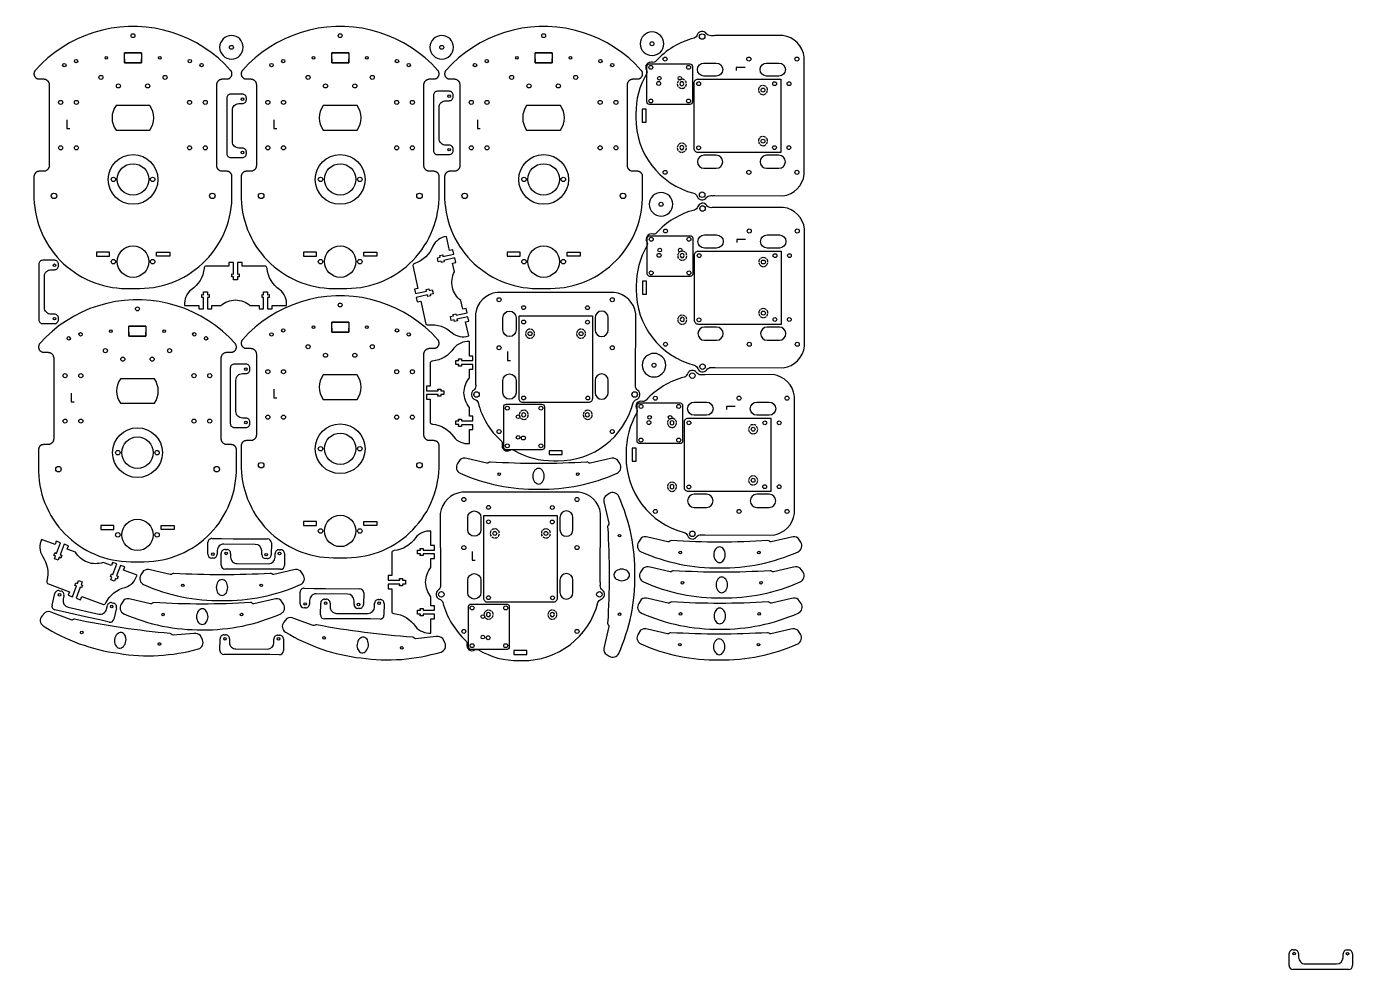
# Model space of a CAD drawing. Extents: x 669 to 1682, y -476 to 244.
import ezdxf

# ---------------------------------------------------------------- set-up
doc = ezdxf.new("R2010")
doc.units = 0
doc.layers.get('0').update_dxf_attribs({"linetype": 'CONTINUOUS'})
doc.layers.add('20', color=178, linetype='CONTINUOUS')

# ---------------------------------------------------------------- blocks, each defined once
blk = doc.blocks.new('TOP_PLATE')
at = {"color": 1, "linetype": 'BYBLOCK'}
for p, q in [((-59.5, 461.5), (-59.5, 459.2)), ((-52.8, 461.5), (-59.5, 461.5))]:
    blk.add_line(p, q, dxfattribs=at)
at = {"color": 5, "linetype": 'CONTINUOUS'}
blk.add_lwpolyline([(-82.4, 361.9, -0.260669), (-78.9, 363.6, 0.010286), (-76, 363.6), (-23.9, 363.4, 0.344306), (-7.6, 379.9), (-7.6, 424.7), (-7.6, 469.4, 0.344306), (-23.9, 485.9), (-76, 485.8, 0.012471), (-78.9, 485.7, -0.260669), (-82.4, 487.5, 0.591791), (-89.3, 486.5, -0.236388), (-91.8, 483.9, 0.147538), (-121, 466.3, -0.282034), (-123.7, 465.5, 0.685138), (-128.1, 459.5, -0.282034), (-128.1, 456.6, 0.136777), (-136.2, 426), (-136.2, 423.3, 0.345909), (-91.9, 365.4, -0.237482), (-89.3, 362.9, 0.591791)], format="xyb", close=True, dxfattribs=at)
at = {"color": 18, "linetype": 'BYBLOCK'}
blk.add_lwpolyline([(-125.8, 464.3), (-95, 464.3, -0.414214), (-93, 462.3), (-93, 435.2, -0.414214), (-95, 433.2), (-125.8, 433.2, -0.414214), (-127.8, 435.2), (-127.8, 462.3, -0.414214)], format="xyb", close=True, dxfattribs=at)
at = {"color": 1}
for points in [[(-76.8, 454.9), (-84.2, 454.9, -1), (-84.2, 464.9), (-76.8, 464.9), (-74.8, 464.9, -1), (-74.8, 454.9)], [(-28.9, 454.9), (-36.3, 454.9, -1), (-36.3, 464.9), (-28.9, 464.9), (-26.9, 464.9, -1), (-26.9, 454.9)], [(-76.8, 394.5), (-84.2, 394.5, 1), (-84.2, 384.5), (-76.8, 384.5), (-74.8, 384.5, 1), (-74.8, 394.5)], [(-28.9, 394.5), (-36.3, 394.5, 1), (-36.3, 384.5), (-28.9, 384.5), (-26.9, 384.5, 1), (-26.9, 394.5)]]:
    blk.add_lwpolyline(points, format="xyb", close=True, dxfattribs=at)
at = {"color": 7, "linetype": 'CONTINUOUS'}
blk.add_lwpolyline([(-88.8, 452.6), (-25.5, 452.6), (-25.5, 396.6), (-88.7, 396.6, -0.414214), (-91.7, 399.6), (-91.7, 449.6, -0.414214)], format="xyb", close=True, dxfattribs=at)
at = {"color": 1, "linetype": 'CONTINUOUS'}
blk.add_lwpolyline([(-128.5, 429.7), (-131.5, 429.7), (-131.5, 419.7), (-128.5, 419.7)], close=True, dxfattribs=at)
at = {"color": 1, "linetype": 'BYBLOCK'}
for centre, radius in [((-85.6, 485.1, 0), 2.1), ((-113.9, 467.9, 0), 1.5), ((-49.9, 467.9, 0), 1.55), ((-13.2, 467.9, 0), 1.55), ((-113.9, 381.4, 0), 1.5), ((-49.9, 381.4, 0), 1.55), ((-13.2, 381.4, 0), 1.55), ((-85.6, 364.3, 0), 2.1)]:
    blk.add_circle(centre, radius, dxfattribs=at)
at = {"color": 1, "linetype": 'CONTINUOUS'}
for centre, radius in [((-124.8, 461.6, 0), 1.5), ((-96, 461.6, 0), 1.5), ((-118.8, 449.3, 0), 1.5), ((-118.3, 453.3, 0), 1.4), ((-102.6, 453.3, 0), 1.4), ((-88.2, 449.1, 0), 1.45), ((-30.2, 449.1, 0), 1.45), ((-19.2, 449.1, 0), 1.45), ((-124.8, 435.9, 0), 1.5), ((-96, 435.9, 0), 1.5), ((-39.1, 444.2, 0), 1.5), ((-39.1, 405.2, 0), 1.5), ((-88.3, 400.1, 0), 1.45), ((-30.3, 400.3, 0), 1.45), ((-19.3, 400.3, 0), 1.45)]:
    blk.add_circle(centre, radius, dxfattribs=at)
at = {"color": 18, "linetype": 'BYBLOCK'}
for centre, start, end in [((-101.1, 449, 0), 136.0036, 175.5951), ((-101.1, 449, 0), 183.8451, 217.7538), ((-101.1, 449, 0), 226.0159, 264.1701), ((-101.1, 449, 0), 95.8299, 127.7414), ((-101.1, 449, 0), 52.2462, 87.5763), ((-101.1, 449, 0), 272.4237, 313.9964), ((-101.1, 449, 0), 4.4049, 43.9841), ((-101.1, 449, 0), 322.2586, 356.1549), ((-39.1, 444.2, 0), 136.0036, 175.5951), ((-39.1, 444.2, 0), 95.8299, 127.7414), ((-39.1, 444.2, 0), 52.2462, 87.5763), ((-39.1, 444.2, 0), 4.4049, 43.9841), ((-39.1, 444.2, 0), 183.8451, 217.7538), ((-39.1, 444.2, 0), 226.0159, 264.1701), ((-39.1, 444.2, 0), 272.4237, 313.9964), ((-39.1, 444.2, 0), 322.2586, 356.1549), ((-39.1, 405.2, 0), 136.0036, 175.5951), ((-39.1, 405.2, 0), 95.8299, 127.7414), ((-39.1, 405.2, 0), 52.2462, 87.5763), ((-39.1, 405.2, 0), 4.4049, 43.9841), ((-101.1, 400.2, 0), 136.0036, 175.5951), ((-101.1, 400.2, 0), 183.8451, 217.7538), ((-101.1, 400.2, 0), 226.0159, 264.1701), ((-101.1, 400.2, 0), 95.8299, 127.7414), ((-101.1, 400.2, 0), 52.2462, 87.5763), ((-101.1, 400.2, 0), 272.4237, 313.9964), ((-101.1, 400.2, 0), 4.4049, 43.9841), ((-101.1, 400.2, 0), 322.2586, 356.1549), ((-39.1, 405.2, 0), 183.8451, 217.7538), ((-39.1, 405.2, 0), 226.0159, 264.1701), ((-39.1, 405.2, 0), 272.4237, 313.9964), ((-39.1, 405.2, 0), 322.2586, 356.1549)]:
    blk.add_arc(centre, 3.48, start, end, dxfattribs=at)
at = {"color": 1, "linetype": 'CONTINUOUS'}
for centre, start, end in [((-101.1, 449.2, 0), 355.5582, 184.3823), ((-101.1, 449, 0), 175.5582, 4.3823), ((-101.1, 400.5, 0), 354.8769, 185.1741), ((-101.1, 400.2, 0), 174.8769, 5.1741)]:
    blk.add_arc(centre, 1.5, start, end, dxfattribs=at)
blk = doc.blocks.new('SPACER_NEW')
at = {"color": 5, "linetype": 'BYBLOCK'}
blk.add_lwpolyline([(-652.8, 933.9, 0.414214), (-649.8, 936.9), (-649.8, 945.9, 0.414214), (-652.8, 948.9), (-654, 948.9, 0.414214), (-657, 945.9), (-657, 943.2, -0.414214), (-662, 938.2), (-686, 938.2, -0.414214), (-691, 943.2), (-691, 945.9, 0.414214), (-694, 948.9), (-695.2, 948.9, 0.414214), (-698.2, 945.9), (-698.2, 936.9, 0.414214), (-695.2, 933.9), (-687.8, 933.9), (-679, 933.9)], format="xyb", close=True, dxfattribs=at)
at = {"layer": '20', "color": 1}
for centre in [(-694.4, 945.9), (-653.6, 945.9)]:
    blk.add_circle(centre, 1, dxfattribs=at)
blk = doc.blocks.new('BOTTOM_PLATE')
at = {"color": 5, "linetype": 'BYBLOCK'}
blk.add_lwpolyline([(-138.4, 393.4), (-138.4, 410), (-138.4, 438.5), (-138.4, 455.1), (-138.4, 455.4), (-138.4, 455.7), (-138.3, 456), (-138.2, 456.3), (-138.2, 456.6), (-138, 456.8), (-137.9, 457.1), (-137.8, 457.4), (-137.6, 457.6), (-137.4, 457.9), (-137.2, 458.1), (-137, 458.3), (-136.8, 458.5), (-136.5, 458.7), (-136.3, 458.8), (-136, 459), (-135.8, 459.1), (-135.5, 459.2), (-135.2, 459.3), (-134.9, 459.4), (-134.6, 459.4), (-134.3, 459.5), (-134, 459.5), (-130.8, 459.5), (-130.5, 459.5), (-130.2, 459.5), (-130, 459.6), (-129.7, 459.6), (-129.5, 459.7), (-129.2, 459.8), (-129, 459.9), (-128.8, 460), (-128.5, 460.2), (-128.3, 460.3), (-128.1, 460.5), (-127.9, 460.7), (-127.8, 460.9), (-127.6, 461.1), (-127.4, 461.3), (-127.3, 461.5), (-127.2, 461.7), (-127.1, 462), (-127, 462.2), (-126.9, 462.5), (-126.8, 462.7), (-126.8, 463), (-126.8, 463.2), (-126.8, 463.5), (-126.8, 463.8), (-126.8, 464), (-126.9, 464.3), (-126.9, 464.5), (-127, 464.8), (-127.1, 465), (-127.2, 465.3), (-127.3, 465.5), (-127.5, 465.7), (-127.6, 465.9), (-127.8, 466.1), (-132.4, 471), (-137.4, 475.6), (-142.7, 479.8), (-148.2, 483.6), (-154, 487.1), (-160, 490.1), (-166.2, 492.8), (-172.6, 495), (-179, 496.8), (-185.7, 498.2), (-192.3, 499.1), (-199.1, 499.5), (-205.8, 499.5), (-212.5, 499.1), (-219.2, 498.2), (-225.8, 496.8), (-232.3, 495), (-238.7, 492.8), (-244.8, 490.1), (-250.9, 487.1), (-256.6, 483.6), (-262.2, 479.8), (-267.4, 475.6), (-272.4, 471), (-277.1, 466.1), (-277.2, 465.9), (-277.4, 465.7), (-277.5, 465.5), (-277.6, 465.3), (-277.8, 465), (-277.9, 464.8), (-277.9, 464.5), (-278, 464.3), (-278, 464), (-278.1, 463.8), (-278.1, 463.5), (-278.1, 463.2), (-278, 463), (-278, 462.7), (-277.9, 462.5), (-277.9, 462.2), (-277.8, 462), (-277.7, 461.7), (-277.5, 461.5), (-277.4, 461.3), (-277.3, 461.1), (-277.1, 460.9), (-276.9, 460.7), (-276.7, 460.5), (-276.5, 460.3), (-276.3, 460.2), (-276.1, 460), (-275.8, 459.9), (-275.6, 459.8), (-275.4, 459.7), (-275.1, 459.6), (-274.9, 459.6), (-274.6, 459.5), (-274.3, 459.5), (-274.1, 459.5), (-270.8, 459.5), (-270.5, 459.5), (-270.3, 459.4), (-270, 459.4), (-269.7, 459.3), (-269.4, 459.3), (-269.1, 459.1), (-268.9, 459), (-268.6, 458.9), (-268.4, 458.7), (-268.2, 458.6), (-267.9, 458.4), (-267.7, 458.2), (-267.5, 458), (-267.3, 457.8), (-267.2, 457.5), (-267, 457.3), (-266.9, 457), (-266.8, 456.8), (-266.7, 456.5), (-266.6, 456.2), (-266.5, 455.9), (-266.5, 455.7), (-266.4, 455.4), (-266.4, 455.1), (-266.4, 438.5), (-266.4, 410), (-266.4, 393.4), (-266.4, 393.1), (-266.5, 392.8), (-266.5, 392.5), (-266.6, 392.2), (-266.7, 391.9), (-266.8, 391.6), (-266.9, 391.4), (-267.1, 391.1), (-267.2, 390.8), (-267.4, 390.6), (-267.6, 390.4), (-267.8, 390.2), (-268.1, 390), (-268.3, 389.8), (-268.5, 389.6), (-268.8, 389.5), (-269.1, 389.3), (-269.4, 389.2), (-269.6, 389.1), (-269.9, 389.1), (-270.2, 389), (-270.5, 389), (-270.8, 389), (-274.1, 389), (-274.3, 389), (-274.6, 388.9), (-274.9, 388.9), (-275.2, 388.8), (-275.4, 388.8), (-275.7, 388.7), (-275.9, 388.5), (-276.2, 388.4), (-276.4, 388.3), (-276.6, 388.1), (-276.8, 387.9), (-277, 387.7), (-277.2, 387.5), (-277.3, 387.3), (-277.5, 387.1), (-277.6, 386.8), (-277.7, 386.6), (-277.8, 386.3), (-277.9, 386.1), (-278, 385.8), (-278, 385.5), (-278.1, 385.3), (-278.1, 371.8, 0.418085), (-207.6, 299.5), (-197.2, 299.5, 0.417964), (-126.8, 371.8), (-126.8, 385.3), (-126.8, 385.5), (-126.8, 385.8), (-126.9, 386), (-127, 386.3), (-127.1, 386.5), (-127.2, 386.8), (-127.3, 387), (-127.4, 387.2), (-127.6, 387.4), (-127.8, 387.6), (-127.9, 387.8), (-128.1, 388), (-128.3, 388.2), (-128.5, 388.3), (-128.8, 388.4), (-129, 388.6), (-129.2, 388.7), (-129.5, 388.8), (-129.7, 388.8), (-130, 388.9), (-130.3, 388.9), (-130.5, 389), (-130.8, 389), (-134, 389), (-134.3, 389), (-134.6, 389), (-134.9, 389.1), (-135.2, 389.1), (-135.4, 389.2), (-135.7, 389.3), (-136, 389.4), (-136.2, 389.6), (-136.5, 389.7), (-136.7, 389.9), (-136.9, 390.1), (-137.1, 390.3), (-137.3, 390.5), (-137.5, 390.7), (-137.7, 390.9), (-137.8, 391.2), (-138, 391.4), (-138.1, 391.7), (-138.2, 392), (-138.3, 392.2), (-138.3, 392.5), (-138.4, 392.8), (-138.4, 393.1)], format="xyb", close=True, dxfattribs=at)
at = {"color": 1, "linetype": 'BYBLOCK'}
for points in [[(-203.9, 492.6, -1), (-200.9, 492.6, -1)], [(-223.8, 475.6, -1), (-221.8, 475.6, -1)], [(-183, 475.6, -1), (-181, 475.6, -1)], [(-189.5, 420.5, 0.323544), (-189.5, 439.2), (-215.4, 439.2, 0.323544), (-215.4, 420.5)], [(-214.4, 382.8, -1), (-190.4, 382.8, -1)], [(-219.1, 382.8, -1), (-215.7, 382.8, -1)], [(-189.1, 382.8, -1), (-185.7, 382.8, -1)]]:
    blk.add_lwpolyline(points, format="xyb", close=True, dxfattribs=at)
for points in [[(-208.9, 478.8), (-208.9, 478.8), (-208.9, 479.5), (-195.9, 479.5), (-195.9, 478.8), (-195.9, 478.8), (-195.9, 474.8), (-195.9, 474.8), (-195.9, 471.9), (-208.9, 471.9), (-208.9, 474.8), (-208.9, 474.8)], [(-220.4, 324.2), (-220.4, 327.2), (-230.4, 327.2), (-230.4, 324.2)], [(-184.4, 324.2), (-184.4, 327.2), (-174.4, 327.2), (-174.4, 324.2)]]:
    blk.add_lwpolyline(points, close=True, dxfattribs=at)
at = {"color": 1}
for points in [[(-195.9, 478.8), (-195.9, 479.5), (-208.9, 479.5), (-208.9, 478.8)], [(-208.9, 474.8), (-208.9, 471.9), (-195.9, 471.9), (-195.9, 474.8)]]:
    blk.add_lwpolyline(points, dxfattribs=at)
at = {"color": 1, "linetype": 'BYBLOCK'}
for points in [[(-253, 428.3), (-253, 421.6)], [(-253, 421.6), (-250.8, 421.6)]]:
    blk.add_lwpolyline(points, dxfattribs=at)
for centre, radius in [((-254.9, 470.1), 1.3), ((-245.9, 473.2), 1.3), ((-159, 473.2), 1.3), ((-150, 470.1), 1.3), ((-226.9, 460.7, -1), 1.55), ((-177.9, 460.7, -1), 1.55), ((-213.6, 454.2), 1.55), ((-191.2, 454.2), 1.55), ((-257.7, 441.6, 0), 1.55), ((-245.7, 441.6, 0), 1.55), ((-159.2, 441.6, 0), 1.55), ((-147.2, 441.6, 0), 1.55), ((-257.7, 406.9), 1.55), ((-245.7, 406.9), 1.55), ((-159.2, 406.9), 1.55), ((-147.2, 406.9), 1.55), ((-202.4, 382.8), 19), ((-262.8, 370.2), 2.1), ((-141.8, 370.2), 2.1), ((-202.4, 320), 12), ((-217.4, 320), 1.7), ((-187.4, 320), 1.7)]:
    blk.add_circle(centre, radius, dxfattribs=at)
blk = doc.blocks.new('CAP')
at = {"color": 5}
blk.add_lwpolyline([(-424.5, 1104.6, 1), (-424.5, 1086.6, 1)], format="xyb", close=True, dxfattribs=at)
at = {"color": 1}
blk.add_lwpolyline([(-424.5, 1094.1, -1), (-424.5, 1097.1, -1)], format="xyb", close=True, dxfattribs=at)
blk = doc.blocks.new('BUMPER')
at = {"color": 5}
blk.add_lwpolyline([(-311.8, 1129.2, 0.108429), (-324.1, 1069.3, 0.108429), (-311.8, 1009.3, 0.460549), (-304.5, 1007.2), (-301.4, 1009.3, 0.236359), (-300.6, 1014.4), (-304.2, 1029.8, -0.278921), (-303.7, 1031.2, 0.224402), (-303.3, 1032.4, -0.030361), (-303.3, 1106.2, 0.221324), (-303.7, 1107.3, -0.278921), (-304.2, 1108.8), (-300.6, 1124.1, 0.236359), (-301.4, 1129.3), (-304.5, 1131.3, 0.460549)], format="xyb", close=True, dxfattribs=at)
at = {"color": 1}
for points in [[(-312.4, 1098.3, -1), (-312.5, 1100.3, -1)], [(-312.4, 1038.3, -1), (-312.5, 1040.3, -1)]]:
    blk.add_lwpolyline(points, format="xyb", close=True, dxfattribs=at)
blk.add_lwpolyline([(-308.1, 1069.3), (-308.2, 1070.2), (-308.5, 1071), (-309.1, 1071.7), (-309.8, 1072.4), (-310.7, 1072.9), (-311.8, 1073.3), (-312.9, 1073.6), (-314.1, 1073.7), (-315.2, 1073.6), (-316.4, 1073.3), (-317.4, 1072.9), (-318.3, 1072.4), (-319, 1071.7), (-319.6, 1071), (-319.9, 1070.2), (-320.1, 1069.3), (-319.9, 1068.4), (-319.6, 1067.6), (-319, 1066.9), (-318.3, 1066.2), (-317.4, 1065.7), (-316.4, 1065.3), (-315.2, 1065), (-314.1, 1064.9), (-312.9, 1065), (-311.8, 1065.3), (-310.7, 1065.7), (-309.8, 1066.2), (-309.1, 1066.9), (-308.5, 1067.6), (-308.2, 1068.4)], close=True, dxfattribs=at)
blk = doc.blocks.new('REAR_UPRIGHT')
at = {"color": 5, "linetype": 'BYBLOCK'}
blk.add_lwpolyline([(-62.6, 305.1), (-62.6, 302.4), (-59.1, 302.4), (-59.1, 311.2), (-60.4, 311.1), (-60.4, 313.3), (-59.1, 313.2), (-59.1, 315.6), (-57.6, 315.6), (-56.1, 315.6), (-56.1, 313.2), (-54.9, 313.3), (-54.9, 311.1), (-56.1, 311.2), (-56.1, 302.4), (-52.6, 302.4), (-52.6, 305.1), (-34.7, 305.1, 0.245422), (-33.6, 306.9, -0.225736), (-23.8, 323.2, 0.246841), (-18.7, 335.1), (-29.6, 335.1), (-29.6, 337.7), (-33.1, 337.7), (-33.1, 329.1), (-31.9, 329.2), (-31.9, 326.9), (-33.2, 327), (-33.2, 324.7), (-34.7, 324.7), (-36.2, 324.7), (-36.2, 327), (-37.4, 326.9), (-37.4, 329.2), (-36.2, 329.1), (-36.2, 337.7), (-39.6, 337.7), (-39.6, 335.1), (-46.4, 335.1, -0.170661), (-57.6, 331, -0.171145), (-68.9, 335.1), (-75.6, 335.1), (-75.6, 337.7), (-79.1, 337.7), (-79.1, 329.1), (-77.9, 329.2), (-77.9, 326.9), (-79.1, 327), (-79.1, 324.7), (-80.6, 324.7), (-82.1, 324.7), (-82.1, 327), (-83.4, 326.9), (-83.4, 329.2), (-82.1, 329.1), (-82.1, 337.7), (-85.6, 337.7), (-85.6, 335.1), (-96.6, 335.1, 0.246841), (-91.5, 323.2, -0.225999), (-81.7, 306.9, 0.24305), (-80.6, 305.1), (-62.6, 305.1), (-62.6, 302.4)], format="xyb", dxfattribs=at)
blk = doc.blocks.new('IR_SPACER_NEW')
at = {"color": 5, "linetype": 'BYBLOCK'}
for p, q in [((328.7, 43), (328.8, 52)), ((331.8, 55), (333, 55)), ((336, 52), (336, 49.2)), ((370, 49.2), (370, 52)), ((373, 54.9), (374.2, 54.9)), ((377.2, 51.9), (377.2, 42.9)), ((341, 44.2), (365, 44.2)), ((357.9, 40), (331.7, 40)), ((366.8, 40), (357.9, 40)), ((374.2, 39.9), (366.8, 40))]:
    blk.add_line(p, q, dxfattribs=at)
for centre, radius, start, end in [((331.8, 52), 3, 89.9242, 179.9242), ((333, 52), 3, 359.9242, 89.9242), ((373, 51.9), 3, 89.9242, 179.9242), ((374.2, 51.9), 3, 359.9242, 89.9242), ((331.7, 43), 3, 179.9242, 269.9242), ((341, 49.2), 5, 180, 270), ((365, 49.2), 5, 270, 0), ((374.2, 42.9), 3, 269.9242, 359.9242)]:
    blk.add_arc(centre, radius, start, end, dxfattribs=at)
at = {"layer": '20', "color": 1}
for centre in [(332.6, 52), (373.4, 52)]:
    blk.add_circle(centre, 1, dxfattribs=at)

msp = doc.modelspace()

# ---------------------------------------------------------------- block references
at = {"linetype": 'BYBLOCK'}
for name, p in [('BOTTOM_PLATE', (952.4, -255.4)), ('BOTTOM_PLATE', (1110.7, -255.4)), ('BOTTOM_PLATE', (1266.2, -255.4)), ('TOP_PLATE', (1270.5, -248.6, 0)), ('TOP_PLATE', (1270.8, -379.9, 0)), ('BOTTOM_PLATE', (955.8, -464.1)), ('BOTTOM_PLATE', (1110.7, -461.1)), ('TOP_PLATE', (1263, -507.6, 0))]:
    msp.add_blockref(name, p, dxfattribs=at)
for p in [(1249.7, -867.3), (1410.4, -867.3), (1571.1, -864.6), (1578, -987.2), (1572.6, -1110.1)]:
    msp.add_blockref('CAP', p)
for name, p, rotation in [('SPACER_NEW', (45.8, -503.6), 270.0079146559464), ('SPACER_NEW', (-112.2, -505.8), 270.0079146559464), ('SPACER_NEW', (-255.8, -632.7), 270.0079146559464), ('SPACER_NEW', (-109.5, -712), 270.0079146559464), ('BUMPER', (2129.2, 214.8), 89.99999999999999), ('BUMPER', (809.4, 894.6), 179.9999999999998), ('BUMPER', (2267.5, 154.8), 89.99999999999999), ('BUMPER', (1887.3, 129.8), 89.99999999999999), ('BUMPER', (2269.2, 131.8), 89.99999999999999), ('BUMPER', (2267.7, 108), 89.99999999999999), ('BUMPER', (1844.1, -71.1), 81.55046173880697), ('BUMPER', (1872.2, 107.5), 89.99999999999999), ('BUMPER', (2026.1, -52.6), 82.69640080254565), ('BUMPER', (2267.2, 84.5), 89.99999999999999)]:
    msp.add_blockref(name, p, dxfattribs=dict(rotation=rotation))
at = {"color": 5, "linetype": 'BYBLOCK'}
for p, rotation in [((683.5, -83.3), 282.5678598972851), ((770.7, 366.3), 180), ((671.9, -93.1), 270), ((642.6, -237.8), 270), ((652.9, -495.2), 339.4439547804166)]:
    msp.add_blockref('REAR_UPRIGHT', p, dxfattribs=dict(at, rotation=rotation))
at = {"linetype": 'BYBLOCK', "rotation": 90}
for p in [(1497.6, 48.7, 0), (1470.7, -103.9, 0)]:
    msp.add_blockref('TOP_PLATE', p, dxfattribs=at)
at = {"color": 2}
for p, rotation in [((1184.8, -109.9), 179.5369746523876), ((488.5, -209.6), 359.8906478116342), ((358, -167.3), 347.2770203576155), ((1255.3, -147.9), 179.5369746523876), ((564.5, -247.6), 359.8906478116342), ((487.6, -274.8), 359.8906478116342), ((1304.6, -515.3), 359.8906478116342)]:
    msp.add_blockref('IR_SPACER_NEW', p, dxfattribs=dict(at, rotation=rotation))

doc.saveas('drawing.dxf')
